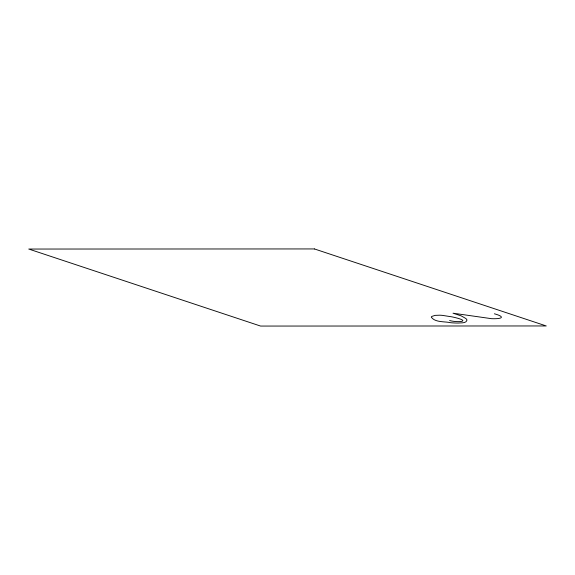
<?xml version="1.0" encoding="UTF-8"?>
<svg xmlns="http://www.w3.org/2000/svg" width="575" height="575" viewBox="0 0 575 575"><rect width="100%" height="100%" fill="white"/><g stroke="black" fill="none" stroke-linecap="round" stroke-linejoin="round"><path stroke-width="0.86" d="M449.6 320.512C456.586 322.654 472.089 321.763 455.321 317.616A23.295 3.723 7.7 0 0 451.864 316.847L442.268 315.359A9.912 1.588 7.7 0 0 439.738 315.193L435.103 315.373L431.904 316.401A35.808 5.728 7.7 0 0 431.293 317.156C435.182 322.697 444.727 321.303 450.8 322.733A20.923 3.342 7.7 0 0 458.44 323.042C461.1 322.647 466.217 323.567 466.972 320.153A51.527 8.237 7.7 0 0 465.786 318.471L461.272 315.912L453.021 313.202L491.596 318.687A20.154 3.22 7.7 0 0 494.378 313.792M314.417 248.939L28.75 249.047L260.583 326.061L546.25 325.953L314.417 248.939"/></g></svg>
